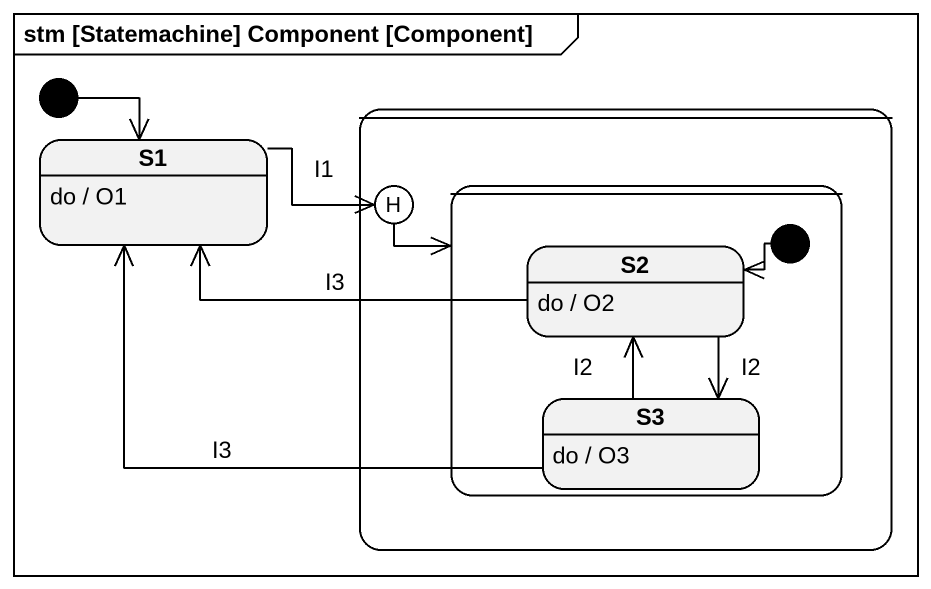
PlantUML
@startuml
mainframe stm [Statemachine] Component [Component]
hide empty description
state S1
S1 : do / O1
state " " as state1 {
  state history1 <<history>>
  state " " as state2 {
    state S2
    S2 : do / O2
    state S3
    S3 : do / O3
    [*] -left-> S2
  }
}
[*] --> S1
S1 -right-> history1 : I1
history1 -right-> state2
S2 -left-> S1 : I3
S2 --> S3 : I2
S3 -left-> S1 : I3
S3 -up-> S2 : I2
@enduml
